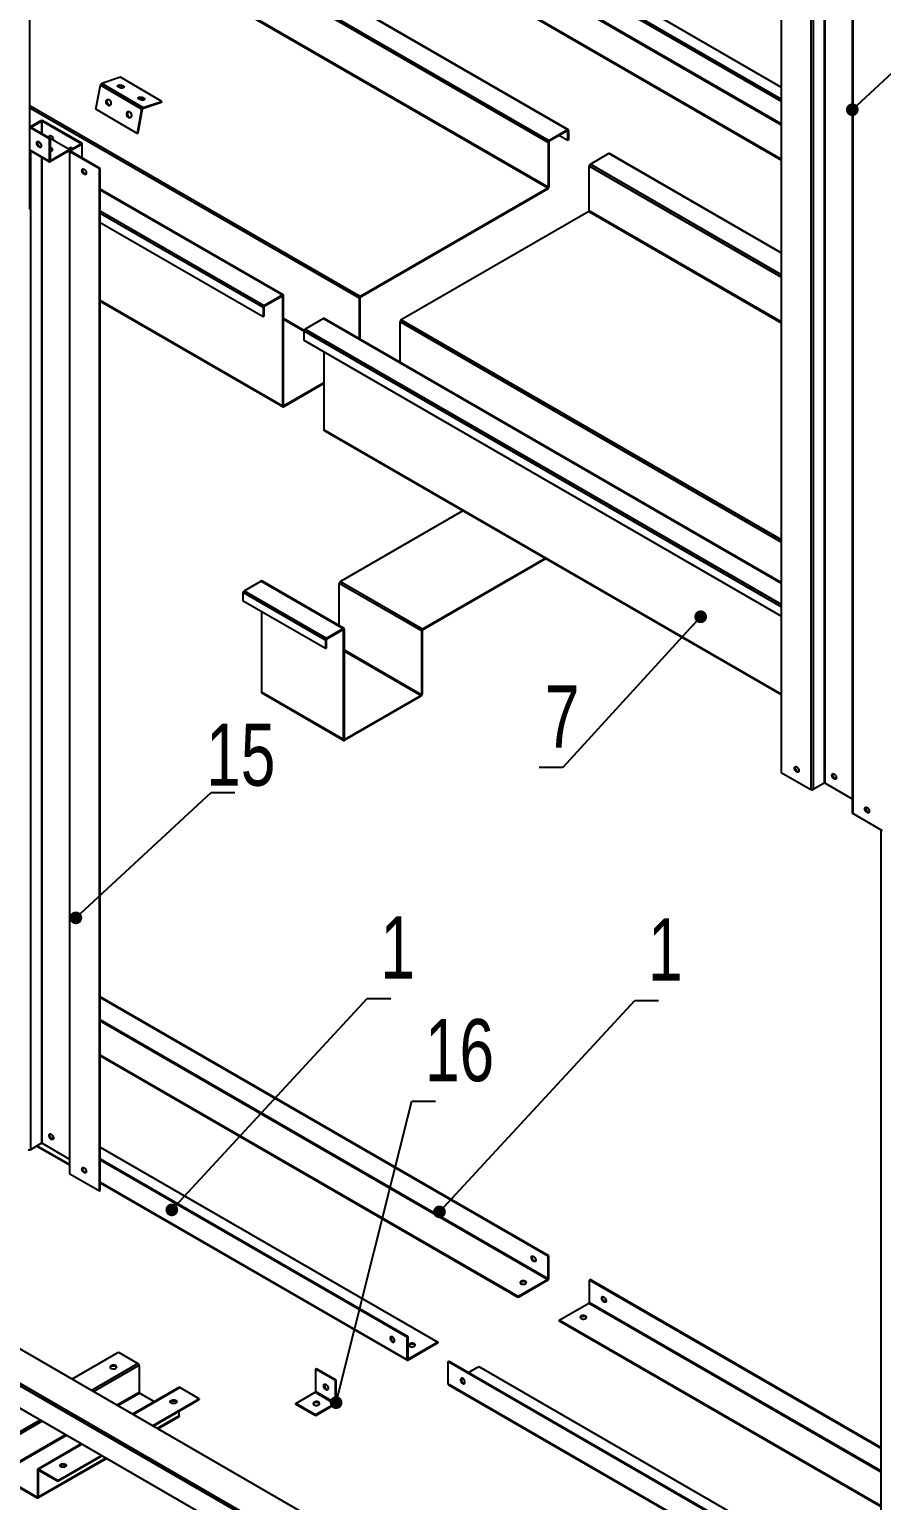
# Model space of a CAD drawing. Header units: millimetres. Extents: x 1982 to 4155, y 618 to 1642.
# Drawn here: x 2082.7 to 2133, y 708.3 to 795.1 of the extents above; entities that cross this region are included whole.
import ezdxf

# ---------------------------------------------------------------- set-up
doc = ezdxf.new("R2010")
doc.units = ezdxf.units.MM
doc.styles.add('SLDTEXTSTYLE0', font='TXT', dxfattribs={"width": 0.75})
doc.dimstyles.new('SLDDIMSTYLE0', dxfattribs={"dimscale": 1.5, "dimtxt": 2.116667, "dimasz": 1.5, "dimexe": 0, "dimexo": 0.0625, "dimgap": 0.529167, "dimtad": 1, "dimdec": 0, "dimlfac": 35, "dimrnd": 1e-09, "dimzin": 12, "dimdsep": 46, "dimtxsty": 'SLDTEXTSTYLE0', "dimcen": 0.09, "dimadec": 0, "dimazin": 3, "dimtfac": 1, "dimtdec": 0, "dimtofl": 0, "dimtmove": 0, "dimatfit": 3, "dimfxl": 1, "dimfrac": 2, "dimtolj": 1, "dimtzin": 12, "dimarcsym": 0})

msp = doc.modelspace()

# ---------------------------------------------------------------- linework, layer by layer
at = {"color": 7, "linetype": 'Continuous', "lineweight": 25}
for p, q in [((2082.716, 784.548), (2082.716, 844.844)), ((2127.08, 811.568), (2127.08, 751.273)), ((2128.831, 810.558), (2128.831, 750.262)), ((2128.966, 810.558), (2128.966, 750.262)), ((2129.619, 810.935), (2129.619, 750.639)), ((2129.663, 750.639), (2129.663, 810.935)), ((2131.272, 809.172), (2131.272, 748.876)), ((2131.3, 809.133), (2131.3, 748.837)), ((2114.511, 789.178), (2082.716, 807.533)), ((2114.463, 789.174), (2082.716, 807.5)), ((2082.716, 806.257), (2113.386, 788.552)), ((2113.318, 788.435), (2082.716, 806.101)), ((2113.318, 785.792), (2082.716, 803.458)), ((2082.716, 803.406), (2113.296, 785.753)), ((2127.08, 790.841), (2107.363, 802.223)), ((2127.08, 790.894), (2107.409, 802.25)), ((2107.454, 802.276), (2127.08, 790.946)), ((2107.5, 802.302), (2127.08, 790.999)), ((2109.273, 801.978), (2127.08, 791.698)), ((2107.341, 800.863), (2127.08, 789.468)), ((2127.08, 789.52), (2107.363, 800.902)), ((2127.08, 787.447), (2105.591, 799.853)), ((2127.08, 787.394), (2105.591, 799.8)), ((2086.624, 790.383), (2086.881, 791.81)), ((2089.305, 790.386), (2086.881, 791.81)), ((2088.077, 792.276), (2086.962, 791.916)), ((2089.387, 790.492), (2086.962, 791.916)), ((2090.502, 790.852), (2088.077, 792.276)), ((2082.716, 790.617), (2102.219, 779.358)), ((2089.376, 790.435), (2090.492, 790.796)), ((2089.387, 790.492), (2090.502, 790.852)), ((2090.502, 790.852), (2090.492, 790.796)), ((2102.151, 779.241), (2082.716, 790.46)), ((2089.048, 788.959), (2086.624, 790.383)), ((2089.305, 790.386), (2089.048, 788.959)), ((2089.35, 790.4), (2089.092, 788.973)), ((2089.35, 790.4), (2089.305, 790.386)), ((2089.376, 790.435), (2089.387, 790.492)), ((2082.716, 789.376), (2083.912, 788.685)), ((2082.716, 789.376), (2085.079, 788.012)), ((2082.716, 789.323), (2083.867, 788.659)), ((2082.746, 789.359), (2083.357, 789.712)), ((2082.791, 789.333), (2083.402, 789.685)), ((2083.402, 789.685), (2083.357, 789.712)), ((2083.402, 789.685), (2083.402, 788.98)), ((2083.447, 789.685), (2083.492, 789.712)), ((2085.736, 788.364), (2083.447, 789.685)), ((2083.447, 788.954), (2083.447, 789.685)), ((2085.781, 788.39), (2083.492, 789.712)), ((2089.048, 788.959), (2089.092, 788.973)), ((2114.463, 789.174), (2113.386, 788.552)), ((2114.463, 789.121), (2113.386, 788.5)), ((2114.463, 789.121), (2114.463, 789.174)), ((2114.463, 789.121), (2114.485, 789.108)), ((2114.485, 789.108), (2114.53, 789.134)), ((2114.485, 788.557), (2114.485, 789.108)), ((2114.53, 788.583), (2114.53, 789.134)), ((2082.716, 788.002), (2083.867, 787.338)), ((2083.867, 788.659), (2083.912, 788.685)), ((2083.867, 788.659), (2083.867, 787.338)), ((2083.912, 788.685), (2083.912, 787.364)), ((2085.079, 788.012), (2083.935, 787.351)), ((2085.079, 787.959), (2085.079, 788.012)), ((2085.736, 788.338), (2085.083, 787.962)), ((2085.781, 788.312), (2085.129, 787.935)), ((2085.736, 788.364), (2085.781, 788.39)), ((2085.736, 788.364), (2085.736, 788.338)), ((2085.736, 788.338), (2085.781, 788.312)), ((2085.781, 788.312), (2085.781, 787.533)), ((2085.809, 787.517), (2085.809, 788.351)), ((2113.364, 788.461), (2113.318, 788.435)), ((2113.318, 788.435), (2113.318, 785.792)), ((2113.364, 788.461), (2113.364, 785.818)), ((2113.386, 788.5), (2113.386, 788.552)), ((2113.985, 788.845), (2114.485, 788.557)), ((2114.53, 788.583), (2114.485, 788.557)), ((2082.716, 787.969), (2083.887, 787.294)), ((2082.75, 787.95), (2082.75, 729.013)), ((2083.402, 787.573), (2083.402, 729.39)), ((2083.447, 729.39), (2083.447, 787.548)), ((2083.912, 787.364), (2083.867, 787.338)), ((2083.935, 787.351), (2083.912, 787.364)), ((2085.079, 787.959), (2083.935, 787.299)), ((2083.935, 787.351), (2083.935, 787.299)), ((2085.055, 787.923), (2085.055, 727.627)), ((2085.129, 787.935), (2085.083, 787.962)), ((2085.129, 787.91), (2085.083, 787.883)), ((2086.834, 786.873), (2085.083, 787.883)), ((2085.083, 727.588), (2085.083, 787.883)), ((2085.129, 787.91), (2085.129, 787.935)), ((2086.879, 786.899), (2085.129, 787.91)), ((2115.81, 787.152), (2116.887, 787.774)), ((2115.81, 787.152), (2127.08, 780.647)), ((2127.08, 781.89), (2116.887, 787.774)), ((2127.08, 781.922), (2116.935, 787.779)), ((2086.834, 786.873), (2086.879, 786.899)), ((2086.834, 726.577), (2086.834, 786.873)), ((2086.879, 726.603), (2086.879, 786.899)), ((2115.743, 784.392), (2115.743, 787.035)), ((2127.08, 780.49), (2115.743, 787.035)), ((2097.676, 779.443), (2086.879, 785.676)), ((2086.879, 785.643), (2097.628, 779.438)), ((2102.219, 779.358), (2113.296, 785.753)), ((2102.219, 779.306), (2113.296, 785.7)), ((2113.296, 785.753), (2113.296, 785.7)), ((2113.318, 785.792), (2113.364, 785.818)), ((2082.671, 784.522), (2082.716, 784.548)), ((2086.879, 784.4), (2096.552, 778.816)), ((2096.484, 778.699), (2086.879, 784.244)), ((2096.484, 778.147), (2086.879, 783.692)), ((2115.72, 784.353), (2104.643, 777.959)), ((2115.72, 784.353), (2127.08, 777.795)), ((2127.08, 777.847), (2115.743, 784.392)), ((2096.552, 778.816), (2097.628, 779.438)), ((2096.552, 778.764), (2097.628, 779.385)), ((2097.628, 779.385), (2097.628, 779.438)), ((2097.628, 779.385), (2097.651, 779.373)), ((2097.651, 779.373), (2097.696, 779.399)), ((2097.651, 772.88), (2097.651, 779.373)), ((2097.696, 772.906), (2097.696, 779.399)), ((2102.219, 779.306), (2102.219, 779.358)), ((2097.651, 772.88), (2086.879, 779.098)), ((2086.879, 779.066), (2097.671, 772.836)), ((2096.529, 778.725), (2096.484, 778.699)), ((2096.484, 778.699), (2096.484, 778.147)), ((2096.529, 778.725), (2096.529, 778.174)), ((2096.552, 778.764), (2096.552, 778.816)), ((2102.196, 779.267), (2102.151, 779.241)), ((2102.151, 779.241), (2102.151, 776.859)), ((2102.196, 779.267), (2102.196, 776.833)), ((2096.484, 778.147), (2096.529, 778.174)), ((2098.918, 777.345), (2097.696, 778.05)), ((2097.696, 777.998), (2098.908, 777.298)), ((2100.053, 778.038), (2098.976, 777.417)), ((2100.053, 778.038), (2127.08, 762.436)), ((2127.08, 762.468), (2100.101, 778.043)), ((2104.575, 775.46), (2104.575, 777.841)), ((2127.08, 764.849), (2104.575, 777.841)), ((2104.643, 777.959), (2127.08, 765.006)), ((2098.908, 776.748), (2098.908, 777.299)), ((2127.08, 761.036), (2098.908, 777.299)), ((2127.08, 760.485), (2098.908, 776.748)), ((2098.976, 777.417), (2127.08, 761.193)), ((2100.075, 776.074), (2100.075, 771.481)), ((2100.075, 774.254), (2097.719, 772.893)), ((2100.075, 774.201), (2097.719, 772.841)), ((2097.696, 772.906), (2097.651, 772.88)), ((2097.719, 772.893), (2097.696, 772.906)), ((2097.719, 772.893), (2097.719, 772.841)), ((2127.08, 755.891), (2100.075, 771.481)), ((2100.095, 771.437), (2127.08, 755.858)), ((2108.287, 766.708), (2101.052, 762.531)), ((2105.901, 759.732), (2113.135, 763.909)), ((2105.901, 759.68), (2113.181, 763.882)), ((2096.371, 762.558), (2095.385, 761.989)), ((2095.385, 761.989), (2100.234, 759.19)), ((2096.371, 762.558), (2101.22, 759.759)), ((2101.267, 759.764), (2096.419, 762.563)), ((2105.833, 759.615), (2100.984, 762.414)), ((2100.984, 759.927), (2100.984, 762.414)), ((2101.052, 762.531), (2105.901, 759.732)), ((2100.166, 759.073), (2095.317, 761.872)), ((2095.317, 761.373), (2095.317, 761.872)), ((2100.166, 758.574), (2095.317, 761.373)), ((2096.393, 760.752), (2096.393, 756)), ((2100.234, 759.19), (2101.22, 759.759)), ((2100.234, 759.138), (2101.22, 759.707)), ((2101.22, 759.707), (2101.22, 759.759)), ((2101.22, 759.707), (2101.242, 759.694)), ((2101.242, 759.694), (2101.287, 759.72)), ((2101.242, 753.201), (2101.242, 759.694)), ((2101.287, 753.228), (2101.287, 759.72)), ((2105.878, 759.641), (2105.833, 759.615)), ((2105.833, 759.615), (2105.833, 755.852)), ((2105.878, 759.641), (2105.878, 755.878)), ((2105.901, 759.68), (2105.901, 759.732)), ((2100.211, 759.099), (2100.166, 759.073)), ((2100.166, 759.073), (2100.166, 758.574)), ((2100.166, 758.574), (2100.211, 758.6)), ((2100.211, 759.099), (2100.211, 758.6)), ((2100.234, 759.138), (2100.234, 759.19)), ((2105.833, 755.852), (2101.287, 758.476)), ((2101.287, 758.424), (2105.811, 755.813)), ((2101.242, 753.201), (2096.393, 756)), ((2096.413, 755.957), (2101.262, 753.157)), ((2105.833, 755.852), (2105.878, 755.878)), ((2105.811, 755.813), (2101.31, 753.215)), ((2105.811, 755.761), (2101.31, 753.162)), ((2105.811, 755.813), (2105.811, 755.761)), ((2101.287, 753.228), (2101.242, 753.201)), ((2101.31, 753.215), (2101.287, 753.228)), ((2101.31, 753.215), (2101.31, 753.162)), ((2127.08, 751.273), (2128.831, 750.262)), ((2129.619, 750.639), (2128.966, 750.262)), ((2129.663, 750.639), (2131.272, 749.71)), ((2133.05, 747.826), (2131.3, 748.837)), ((2132.952, 747.883), (2132.952, 694.314)), ((2113.364, 722.751), (2086.879, 738.04)), ((2113.318, 722.725), (2086.879, 737.988)), ((2113.318, 721.403), (2086.879, 736.666)), ((2086.879, 736.615), (2113.296, 721.365)), ((2111.545, 720.354), (2086.879, 734.594)), ((2111.545, 720.302), (2086.879, 734.541)), ((2106.803, 703.008), (2060.74, 729.6)), ((2083.402, 729.39), (2082.75, 729.013)), ((2083.127, 729.231), (2085.055, 728.117)), ((2083.155, 729.247), (2085.055, 728.15)), ((2083.447, 729.39), (2085.055, 728.461)), ((2086.879, 729.17), (2106.803, 717.669)), ((2104.984, 701.88), (2058.922, 728.472)), ((2058.989, 728.589), (2105.052, 701.998)), ((2086.879, 728.471), (2105.03, 717.993)), ((2086.879, 728.418), (2104.984, 717.967)), ((2085.083, 727.588), (2086.834, 726.577)), ((2104.984, 700.559), (2058.922, 727.15)), ((2086.834, 726.577), (2086.879, 726.603)), ((2086.879, 727.097), (2104.984, 716.645)), ((2086.879, 727.064), (2105.004, 716.601)), ((2113.364, 722.751), (2113.318, 722.725)), ((2113.318, 721.403), (2113.318, 722.725)), ((2113.364, 721.43), (2113.364, 722.751)), ((2113.296, 721.365), (2111.545, 720.354)), ((2113.296, 721.312), (2111.545, 720.302)), ((2113.296, 721.365), (2113.296, 721.312)), ((2113.318, 721.403), (2113.364, 721.43)), ((2115.788, 721.352), (2115.743, 721.325)), ((2115.743, 721.325), (2115.743, 720.004)), ((2132.952, 711.391), (2115.743, 721.325)), ((2132.952, 711.443), (2115.788, 721.352)), ((2111.545, 720.354), (2111.545, 720.302)), ((2113.97, 718.955), (2115.72, 719.965)), ((2115.72, 719.965), (2132.952, 710.018)), ((2132.952, 710.069), (2115.743, 720.004)), ((2132.952, 707.997), (2113.97, 718.955)), ((2113.97, 718.955), (2113.97, 718.902)), ((2132.952, 707.944), (2113.97, 718.902)), ((2104.984, 717.967), (2105.03, 717.993)), ((2104.984, 717.967), (2104.984, 716.645)), ((2105.03, 717.993), (2105.03, 716.671)), ((2085.202, 715.478), (2087.953, 717.067)), ((2087.953, 717.067), (2089.098, 716.406)), ((2106.803, 717.669), (2105.052, 716.658)), ((2106.803, 717.616), (2105.052, 716.606)), ((2106.803, 717.669), (2106.803, 717.616)), ((2086.346, 714.818), (2089.098, 716.406)), ((2089.165, 716.289), (2086.482, 714.739)), ((2089.165, 716.289), (2089.165, 714.696)), ((2099.635, 716.088), (2099.59, 716.062)), ((2099.59, 716.062), (2099.59, 714.74)), ((2100.755, 715.389), (2099.59, 716.062)), ((2100.8, 715.416), (2099.635, 716.088)), ((2105.03, 716.671), (2104.984, 716.645)), ((2105.052, 716.658), (2105.03, 716.671)), ((2105.052, 716.658), (2105.052, 716.606)), ((2107.409, 716.514), (2107.454, 716.541)), ((2107.409, 716.514), (2132.952, 701.769)), ((2107.409, 715.193), (2107.409, 716.514)), ((2107.454, 716.541), (2132.952, 701.821)), ((2108.621, 715.867), (2109.227, 716.217)), ((2109.227, 716.217), (2132.952, 702.521)), ((2100.8, 715.416), (2100.755, 715.389)), ((2100.755, 714.068), (2100.755, 715.389)), ((2100.8, 714.094), (2100.8, 715.416)), ((2107.409, 715.193), (2132.952, 700.447)), ((2107.429, 715.149), (2132.952, 700.415)), ((2089.165, 714.696), (2087.861, 713.943)), ((2087.906, 713.917), (2089.188, 714.657)), ((2091.519, 714.986), (2088.787, 713.409)), ((2088.815, 713.392), (2091.567, 714.981)), ((2090.069, 714.149), (2089.188, 714.657)), ((2089.959, 712.732), (2092.711, 714.32)), ((2090.005, 712.706), (2092.711, 714.268)), ((2092.711, 714.32), (2091.567, 714.981)), ((2092.711, 714.32), (2092.711, 714.268)), ((2098.423, 714.041), (2099.568, 714.702)), ((2099.568, 714.702), (2100.733, 714.029)), ((2100.755, 714.068), (2099.59, 714.74)), ((2091.544, 713.322), (2091.544, 713.594)), ((2099.588, 713.369), (2098.423, 714.041)), ((2098.423, 713.989), (2098.423, 714.041)), ((2099.588, 713.316), (2098.423, 713.989)), ((2100.733, 714.029), (2099.588, 713.369)), ((2100.733, 713.977), (2099.588, 713.316)), ((2099.588, 713.316), (2099.588, 713.369)), ((2100.733, 714.029), (2100.733, 713.977)), ((2100.755, 714.068), (2100.8, 714.094)), ((2080.764, 711.595), (2083.315, 713.068)), ((2083.451, 712.99), (2080.832, 711.478)), ((2091.544, 713.322), (2090.24, 712.57)), ((2090.268, 712.553), (2091.525, 713.278)), ((2084.831, 712.193), (2080.832, 709.885)), ((2080.854, 709.846), (2084.875, 712.168)), ((2085.756, 711.659), (2083.185, 710.175)), ((2083.233, 710.17), (2085.784, 711.643)), ((2083.191, 708.468), (2087.238, 710.804)), ((2087.21, 710.82), (2083.211, 708.511)), ((2084.377, 709.509), (2086.929, 710.982)), ((2084.377, 709.457), (2086.974, 710.956)), ((2083.211, 710.105), (2083.165, 710.131)), ((2083.165, 710.131), (2083.165, 708.538)), ((2083.211, 710.105), (2083.233, 710.117)), ((2083.211, 710.105), (2083.211, 708.511)), ((2083.233, 710.17), (2084.377, 709.509)), ((2083.233, 710.117), (2083.233, 710.17)), ((2083.233, 710.117), (2084.377, 709.457)), ((2080.854, 709.846), (2083.143, 708.525)), ((2080.854, 709.794), (2083.143, 708.472)), ((2084.377, 709.509), (2084.377, 709.457)), ((2083.165, 708.538), (2083.143, 708.525)), ((2083.143, 708.525), (2083.143, 708.472)), ((2083.165, 708.538), (2083.211, 708.511))]:
    msp.add_line(p, q, dxfattribs=at)
at = {"color": 7, "linetype": 'Continuous', "lineweight": 25, "flags": 128}
for points in [[(2088.226, 791.772), (2088.259, 791.748), (2088.278, 791.722), (2088.283, 791.697), (2088.272, 791.674), (2088.247, 791.656), (2088.209, 791.644), (2088.162, 791.639), (2088.109, 791.641), (2088.055, 791.65), (2088.004, 791.666), (2087.96, 791.686), (2087.927, 791.711), (2087.907, 791.737), (2087.903, 791.762), (2087.914, 791.784), (2087.939, 791.803), (2087.977, 791.815), (2088.024, 791.82), (2088.077, 791.818), (2088.131, 791.809), (2088.182, 791.793), (2088.226, 791.772)], [(2088.216, 791.716), (2088.249, 791.691), (2088.267, 791.669)], [(2087.502, 790.703), (2087.488, 790.658), (2087.464, 790.623), (2087.432, 790.602), (2087.395, 790.595), (2087.355, 790.603), (2087.316, 790.626), (2087.281, 790.661), (2087.254, 790.707), (2087.235, 790.758), (2087.227, 790.812), (2087.23, 790.863), (2087.244, 790.907), (2087.268, 790.942), (2087.3, 790.964), (2087.337, 790.971), (2087.377, 790.962), (2087.416, 790.94), (2087.451, 790.904), (2087.479, 790.859), (2087.497, 790.807), (2087.506, 790.754), (2087.502, 790.703)], [(2087.274, 790.877), (2087.271, 790.826), (2087.279, 790.772), (2087.298, 790.721), (2087.326, 790.675), (2087.361, 790.64), (2087.399, 790.617), (2087.439, 790.609), (2087.447, 790.609)], [(2089.438, 791.06), (2089.471, 791.036), (2089.491, 791.01), (2089.495, 790.985), (2089.484, 790.962), (2089.459, 790.944), (2089.421, 790.932), (2089.374, 790.927), (2089.321, 790.929), (2089.267, 790.938), (2089.216, 790.954), (2089.172, 790.975), (2089.139, 790.999), (2089.12, 791.025), (2089.115, 791.05), (2089.126, 791.072), (2089.151, 791.091), (2089.189, 791.103), (2089.236, 791.108), (2089.289, 791.106), (2089.343, 791.097), (2089.394, 791.081), (2089.438, 791.06)], [(2089.428, 791.004), (2089.461, 790.979), (2089.479, 790.957)], [(2088.715, 789.991), (2088.7, 789.946), (2088.676, 789.911), (2088.644, 789.89), (2088.607, 789.883), (2088.567, 789.891), (2088.528, 789.914), (2088.494, 789.949), (2088.466, 789.995), (2088.447, 790.046), (2088.439, 790.1), (2088.442, 790.151), (2088.456, 790.195), (2088.48, 790.23), (2088.512, 790.252), (2088.549, 790.259), (2088.589, 790.25), (2088.628, 790.228), (2088.663, 790.192), (2088.691, 790.147), (2088.709, 790.095), (2088.718, 790.042), (2088.715, 789.991)], [(2088.486, 790.165), (2088.483, 790.114), (2088.491, 790.06), (2088.51, 790.009), (2088.538, 789.964), (2088.573, 789.928), (2088.612, 789.905), (2088.651, 789.897), (2088.659, 789.897)], [(2083.124, 788.388), (2083.13, 788.429), (2083.146, 788.461), (2083.171, 788.48), (2083.204, 788.485), (2083.241, 788.476), (2083.28, 788.454), (2083.317, 788.42), (2083.35, 788.377), (2083.376, 788.328), (2083.392, 788.278), (2083.397, 788.23), (2083.392, 788.189), (2083.376, 788.158), (2083.35, 788.139), (2083.317, 788.133), (2083.28, 788.142), (2083.241, 788.165), (2083.204, 788.199), (2083.171, 788.242), (2083.146, 788.29), (2083.13, 788.34), (2083.124, 788.388)], [(2083.19, 788.485), (2083.175, 788.455), (2083.17, 788.414), (2083.175, 788.367), (2083.192, 788.317), (2083.217, 788.268), (2083.25, 788.225), (2083.287, 788.191), (2083.326, 788.168), (2083.363, 788.159), (2083.377, 788.16)], [(2083.859, 788.716), (2083.857, 788.76), (2083.865, 788.798), (2083.885, 788.826), (2083.913, 788.839), (2083.947, 788.839), (2083.985, 788.823)], [(2084.003, 788.09), (2083.959, 788.109), (2083.912, 788.12)], [(2083.912, 787.903), (2083.934, 787.907), (2083.982, 787.923), (2084.021, 787.945), (2084.048, 787.973), (2084.059, 788.004), (2084.055, 788.035), (2084.036, 788.065), (2084.003, 788.09)], [(2084.003, 788.038), (2083.959, 788.057), (2083.912, 788.067)], [(2084.054, 787.985), (2084.036, 788.013), (2084.003, 788.038)], [(2085.072, 788.016), (2085.069, 788.06), (2085.078, 788.098), (2085.097, 788.126), (2085.125, 788.14), (2085.16, 788.139), (2085.197, 788.124)], [(2085.087, 787.963), (2085.086, 787.965), (2085.079, 787.985)], [(2085.197, 788.124), (2085.235, 788.095), (2085.263, 788.065)], [(2085.925, 786.549), (2085.887, 786.578), (2085.852, 786.617), (2085.824, 786.663), (2085.805, 786.713), (2085.796, 786.761), (2085.799, 786.803), (2085.813, 786.837), (2085.837, 786.857), (2085.869, 786.864), (2085.906, 786.856), (2085.944, 786.834), (2085.981, 786.8), (2086.012, 786.756), (2086.036, 786.708), (2086.05, 786.658), (2086.053, 786.613), (2086.045, 786.574), (2086.025, 786.547), (2085.997, 786.533), (2085.963, 786.534), (2085.925, 786.549)], [(2086.036, 786.558), (2086.017, 786.558), (2085.98, 786.57), (2085.942, 786.596), (2085.906, 786.632), (2085.876, 786.677), (2085.854, 786.727), (2085.843, 786.775), (2085.843, 786.82), (2085.854, 786.856), (2085.859, 786.864)], [(2127.989, 751.597), (2128.027, 751.568), (2128.062, 751.529), (2128.09, 751.482), (2128.109, 751.433), (2128.118, 751.385), (2128.115, 751.342), (2128.101, 751.309), (2128.077, 751.288), (2128.045, 751.282), (2128.009, 751.29), (2127.97, 751.312), (2127.934, 751.346), (2127.902, 751.389), (2127.878, 751.438), (2127.864, 751.487), (2127.861, 751.533), (2127.87, 751.571), (2127.889, 751.599), (2127.917, 751.613), (2127.951, 751.612), (2127.989, 751.597)], [(2127.906, 751.548), (2127.912, 751.589), (2127.924, 751.614)], [(2128.1, 751.308), (2128.099, 751.308), (2128.064, 751.313), (2128.025, 751.331), (2127.988, 751.363), (2127.955, 751.404), (2127.928, 751.452), (2127.912, 751.501), (2127.906, 751.548)], [(2130.202, 750.879), (2130.164, 750.908), (2130.129, 750.947), (2130.101, 750.993), (2130.082, 751.043), (2130.073, 751.091), (2130.076, 751.134), (2130.09, 751.167), (2130.114, 751.188), (2130.146, 751.194), (2130.182, 751.186), (2130.221, 751.164), (2130.258, 751.13), (2130.289, 751.086), (2130.313, 751.038), (2130.327, 750.989), (2130.33, 750.943), (2130.322, 750.904), (2130.302, 750.877), (2130.274, 750.863), (2130.24, 750.864), (2130.202, 750.879)], [(2130.247, 750.905), (2130.209, 750.934), (2130.175, 750.973), (2130.146, 751.02), (2130.127, 751.069), (2130.119, 751.117), (2130.122, 751.16), (2130.136, 751.193), (2130.136, 751.194)], [(2130.313, 750.888), (2130.285, 750.89), (2130.247, 750.905)], [(2132.141, 749.2), (2132.179, 749.171), (2132.214, 749.132), (2132.242, 749.086), (2132.261, 749.036), (2132.27, 748.988), (2132.267, 748.946), (2132.253, 748.912), (2132.229, 748.891), (2132.197, 748.885), (2132.16, 748.893), (2132.122, 748.915), (2132.085, 748.949), (2132.054, 748.993), (2132.03, 749.041), (2132.016, 749.09), (2132.013, 749.136), (2132.021, 749.175), (2132.04, 749.202), (2132.069, 749.216), (2132.103, 749.215), (2132.141, 749.2)], [(2132.076, 749.217), (2132.071, 749.209), (2132.059, 749.173), (2132.059, 749.129), (2132.071, 749.08), (2132.092, 749.031), (2132.122, 748.986), (2132.158, 748.949), (2132.196, 748.923), (2132.234, 748.912), (2132.252, 748.911)], [(2083.985, 729.928), (2084.023, 729.899), (2084.058, 729.86), (2084.086, 729.813), (2084.105, 729.764), (2084.114, 729.716), (2084.111, 729.673), (2084.097, 729.64), (2084.073, 729.619), (2084.041, 729.613), (2084.004, 729.621), (2083.966, 729.643), (2083.929, 729.677), (2083.898, 729.72), (2083.874, 729.769), (2083.86, 729.818), (2083.857, 729.864), (2083.865, 729.902), (2083.885, 729.93), (2083.913, 729.944), (2083.947, 729.943), (2083.985, 729.928)], [(2084.096, 729.639), (2084.087, 729.639), (2084.05, 729.647), (2084.012, 729.669), (2083.975, 729.703), (2083.943, 729.747), (2083.919, 729.795), (2083.905, 729.844), (2083.902, 729.89), (2083.911, 729.929), (2083.92, 729.945)], [(2085.925, 727.951), (2085.963, 727.922), (2085.997, 727.883), (2086.025, 727.837), (2086.045, 727.787), (2086.053, 727.739), (2086.05, 727.696), (2086.036, 727.663), (2086.012, 727.642), (2085.981, 727.636), (2085.944, 727.644), (2085.906, 727.666), (2085.869, 727.7), (2085.837, 727.743), (2085.813, 727.792), (2085.799, 727.841), (2085.796, 727.887), (2085.805, 727.925), (2085.824, 727.953), (2085.852, 727.967), (2085.887, 727.966), (2085.925, 727.951)], [(2086.036, 727.662), (2086.017, 727.663), (2085.98, 727.674), (2085.942, 727.7), (2085.906, 727.737), (2085.876, 727.782), (2085.854, 727.831), (2085.843, 727.88), (2085.843, 727.924), (2085.854, 727.96), (2085.859, 727.968)], [(2112.455, 722.725), (2112.493, 722.696), (2112.527, 722.657), (2112.555, 722.611), (2112.574, 722.561), (2112.583, 722.513), (2112.58, 722.471), (2112.566, 722.437), (2112.542, 722.417), (2112.51, 722.41), (2112.474, 722.418), (2112.435, 722.44), (2112.399, 722.474), (2112.367, 722.518), (2112.343, 722.566), (2112.329, 722.616), (2112.326, 722.661), (2112.335, 722.7), (2112.354, 722.727), (2112.382, 722.741), (2112.417, 722.74), (2112.455, 722.725)], [(2112.565, 722.437), (2112.556, 722.436), (2112.519, 722.444), (2112.481, 722.466), (2112.444, 722.501), (2112.412, 722.544), (2112.388, 722.592), (2112.374, 722.642), (2112.372, 722.688), (2112.38, 722.726), (2112.389, 722.742)], [(2111.977, 721.102), (2112.009, 721.127), (2112.027, 721.157), (2112.029, 721.188), (2112.015, 721.219), (2111.987, 721.245), (2111.945, 721.266), (2111.896, 721.278), (2111.842, 721.282), (2111.788, 721.276), (2111.74, 721.261), (2111.702, 721.239), (2111.677, 721.211), (2111.666, 721.18), (2111.673, 721.149), (2111.694, 721.121), (2111.73, 721.097), (2111.776, 721.08), (2111.828, 721.072), (2111.882, 721.073), (2111.934, 721.084), (2111.977, 721.102)], [(2112.025, 721.15), (2112.015, 721.166), (2111.987, 721.193), (2111.945, 721.213), (2111.896, 721.226), (2111.842, 721.229), (2111.788, 721.223), (2111.74, 721.209), (2111.702, 721.186), (2111.677, 721.159), (2111.672, 721.15)], [(2116.606, 720.328), (2116.644, 720.3), (2116.679, 720.26), (2116.707, 720.214), (2116.726, 720.165), (2116.735, 720.116), (2116.732, 720.074), (2116.718, 720.041), (2116.694, 720.02), (2116.662, 720.013), (2116.625, 720.021), (2116.587, 720.043), (2116.55, 720.078), (2116.519, 720.121), (2116.495, 720.169), (2116.481, 720.219), (2116.478, 720.265), (2116.486, 720.303), (2116.506, 720.33), (2116.534, 720.344), (2116.568, 720.343), (2116.606, 720.328)], [(2116.717, 720.04), (2116.708, 720.039), (2116.671, 720.048), (2116.633, 720.07), (2116.596, 720.104), (2116.564, 720.147), (2116.54, 720.196), (2116.526, 720.245), (2116.523, 720.291), (2116.532, 720.329), (2116.541, 720.345)], [(2115.523, 719.055), (2115.555, 719.081), (2115.573, 719.11), (2115.575, 719.141), (2115.561, 719.172), (2115.532, 719.198), (2115.491, 719.219), (2115.441, 719.231), (2115.387, 719.235), (2115.334, 719.229), (2115.286, 719.214), (2115.248, 719.192), (2115.222, 719.164), (2115.212, 719.134), (2115.218, 719.102), (2115.24, 719.074), (2115.275, 719.05), (2115.321, 719.033), (2115.374, 719.025), (2115.428, 719.026), (2115.479, 719.037), (2115.523, 719.055)], [(2115.57, 719.103), (2115.561, 719.119), (2115.532, 719.146), (2115.491, 719.166), (2115.441, 719.179), (2115.387, 719.182), (2115.334, 719.176), (2115.286, 719.162), (2115.248, 719.14), (2115.222, 719.112), (2115.218, 719.103)], [(2104.121, 717.966), (2104.083, 717.982), (2104.048, 717.982), (2104.02, 717.969), (2104.001, 717.941), (2103.992, 717.903), (2103.995, 717.857), (2104.009, 717.808), (2104.033, 717.759), (2104.065, 717.716), (2104.102, 717.682), (2104.14, 717.66), (2104.177, 717.651), (2104.208, 717.658), (2104.232, 717.679), (2104.246, 717.712), (2104.249, 717.755), (2104.241, 717.803), (2104.221, 717.852), (2104.193, 717.899), (2104.159, 717.938), (2104.121, 717.966)], [(2104.055, 717.984), (2104.046, 717.967), (2104.038, 717.929), (2104.041, 717.883), (2104.055, 717.834), (2104.079, 717.785), (2104.11, 717.742), (2104.147, 717.708), (2104.185, 717.686), (2104.222, 717.678), (2104.232, 717.678)], [(2105.159, 717.568), (2105.126, 717.543), (2105.109, 717.513), (2105.107, 717.482), (2105.121, 717.452), (2105.149, 717.425), (2105.191, 717.405), (2105.24, 717.392), (2105.294, 717.389), (2105.348, 717.395), (2105.396, 717.409), (2105.434, 717.432), (2105.459, 717.459), (2105.47, 717.49), (2105.463, 717.521), (2105.442, 717.55), (2105.406, 717.574), (2105.36, 717.59), (2105.308, 717.598), (2105.254, 717.597), (2105.202, 717.587), (2105.159, 717.568)], [(2105.159, 717.516), (2105.126, 717.491), (2105.111, 717.468)], [(2105.464, 717.468), (2105.463, 717.469), (2105.442, 717.497), (2105.406, 717.521), (2105.36, 717.538), (2105.308, 717.546), (2105.254, 717.545), (2105.202, 717.534), (2105.159, 717.516)], [(2087.789, 716.112), (2087.822, 716.138), (2087.842, 716.168), (2087.846, 716.2), (2087.834, 716.232), (2087.807, 716.26), (2087.768, 716.283), (2087.719, 716.298), (2087.664, 716.305), (2087.609, 716.303), (2087.556, 716.292), (2087.511, 716.272), (2087.478, 716.247), (2087.458, 716.216), (2087.454, 716.184), (2087.466, 716.153), (2087.493, 716.124), (2087.533, 716.102), (2087.582, 716.086), (2087.636, 716.079), (2087.692, 716.081), (2087.744, 716.093), (2087.789, 716.112)], [(2087.841, 716.166), (2087.834, 716.179), (2087.807, 716.208), (2087.768, 716.23), (2087.719, 716.246), (2087.664, 716.253), (2087.609, 716.25), (2087.556, 716.239), (2087.511, 716.22), (2087.478, 716.194), (2087.459, 716.166)], [(2100.06, 715.091), (2100.065, 715.132), (2100.081, 715.164), (2100.107, 715.183), (2100.139, 715.188), (2100.177, 715.179), (2100.216, 715.157), (2100.253, 715.123), (2100.285, 715.08), (2100.311, 715.031), (2100.327, 714.981), (2100.332, 714.933), (2100.327, 714.892), (2100.311, 714.861), (2100.285, 714.842), (2100.253, 714.836), (2100.216, 714.845), (2100.177, 714.867), (2100.139, 714.902), (2100.107, 714.945), (2100.081, 714.993), (2100.065, 715.043), (2100.06, 715.091)], [(2100.125, 715.188), (2100.111, 715.158), (2100.105, 715.117), (2100.111, 715.07), (2100.127, 715.019), (2100.152, 714.971), (2100.185, 714.928), (2100.222, 714.894), (2100.261, 714.871), (2100.298, 714.862), (2100.313, 714.863)], [(2108.273, 715.517), (2108.235, 715.533), (2108.2, 715.533), (2108.172, 715.519), (2108.153, 715.492), (2108.144, 715.454), (2108.147, 715.408), (2108.161, 715.359), (2108.185, 715.31), (2108.217, 715.267), (2108.253, 715.232), (2108.292, 715.21), (2108.328, 715.202), (2108.36, 715.209), (2108.384, 715.23), (2108.398, 715.263), (2108.401, 715.305), (2108.392, 715.354), (2108.373, 715.403), (2108.345, 715.449), (2108.31, 715.489), (2108.273, 715.517)], [(2108.207, 715.534), (2108.198, 715.518), (2108.19, 715.48), (2108.192, 715.434), (2108.206, 715.385), (2108.23, 715.336), (2108.262, 715.293), (2108.299, 715.259), (2108.337, 715.237), (2108.374, 715.228), (2108.383, 715.229)], [(2091.059, 714.225), (2091.103, 714.244), (2091.155, 714.255), (2091.21, 714.257), (2091.264, 714.25), (2091.312, 714.235), (2091.351, 714.213), (2091.378, 714.185), (2091.39, 714.153), (2091.386, 714.122), (2091.366, 714.092), (2091.333, 714.066), (2091.289, 714.047), (2091.237, 714.036), (2091.182, 714.033), (2091.128, 714.04), (2091.079, 714.056), (2091.04, 714.078), (2091.014, 714.106), (2091.002, 714.137), (2091.006, 714.169), (2091.025, 714.199), (2091.059, 714.225)], [(2091.007, 714.119), (2091.025, 714.147), (2091.059, 714.172)], [(2091.059, 714.172), (2091.103, 714.191), (2091.155, 714.202), (2091.21, 714.205), (2091.264, 714.198), (2091.312, 714.183), (2091.351, 714.16), (2091.378, 714.132), (2091.385, 714.119)], [(2099.499, 713.962), (2099.543, 713.943), (2099.594, 713.932), (2099.649, 713.93), (2099.703, 713.937), (2099.751, 713.952), (2099.79, 713.974), (2099.816, 714.002), (2099.828, 714.033), (2099.824, 714.065), (2099.805, 714.094), (2099.772, 714.12), (2099.728, 714.139), (2099.676, 714.15), (2099.622, 714.152), (2099.568, 714.145), (2099.52, 714.13), (2099.481, 714.108), (2099.455, 714.08), (2099.443, 714.049), (2099.447, 714.017), (2099.466, 713.988), (2099.499, 713.962)], [(2099.823, 714.015), (2099.805, 714.042), (2099.772, 714.067), (2099.728, 714.086), (2099.676, 714.097), (2099.622, 714.1), (2099.568, 714.093), (2099.52, 714.078), (2099.481, 714.055), (2099.455, 714.028), (2099.448, 714.015)], [(2091.544, 713.322), (2091.543, 713.308), (2091.539, 713.295), (2091.533, 713.285), (2091.525, 713.278), (2091.525, 713.278)], [(2084.552, 710.458), (2084.595, 710.477), (2084.647, 710.487), (2084.701, 710.489), (2084.753, 710.48), (2084.799, 710.464), (2084.835, 710.44), (2084.856, 710.411), (2084.862, 710.38), (2084.852, 710.349), (2084.827, 710.322), (2084.789, 710.299), (2084.741, 710.285), (2084.687, 710.279), (2084.633, 710.282), (2084.583, 710.295), (2084.542, 710.315), (2084.513, 710.342), (2084.499, 710.372), (2084.501, 710.404), (2084.519, 710.433), (2084.552, 710.458)], [(2084.504, 710.358), (2084.519, 710.381), (2084.552, 710.406)], [(2084.552, 710.406), (2084.595, 710.425), (2084.647, 710.435), (2084.701, 710.436), (2084.753, 710.428), (2084.799, 710.411), (2084.835, 710.387), (2084.856, 710.359), (2084.857, 710.358)]]:
    msp.add_lwpolyline(points, dxfattribs=at)
at = {"color": 7, "linetype": 'Continuous', "lineweight": 25}
for centre, radius, start, end in [((2087.021, 791.787), 0.142, 114.44413, 170.52397), ((2088.046, 791.442), 0.322, 58.21048, 115.19614), ((2087.406, 790.861), 0.133, 125.0198, 173.24523), ((2089.258, 790.73), 0.322, 58.2106, 115.19602), ((2083.425, 789.581), 0.147, 62.61013, 117.38987), ((2088.618, 790.149), 0.133, 125.02241, 173.24262), ((2089.445, 790.363), 0.142, 114.44479, 170.52331), ((2089.396, 790.393), 0.0468, 114.43775, 170.52987), ((2083.425, 789.642), 0.0485, 62.60833, 117.39167), ((2114.489, 789.141), 0.0419, 350.78613, 129.20312), ((2114.471, 789.11), 0.0138, 350.78619, 129.19502), ((2084.074, 788.764), 0.172, 153.49388, 209.80283), ((2083.85, 788.598), 0.263, 353.963, 58.93667), ((2085.282, 788.065), 0.168, 153.18442, 206.77927), ((2085.731, 788.351), 0.0138, 290.77981, 69.22019), ((2085.766, 788.351), 0.0419, 290.78381, 69.21619), ((2113.465, 788.428), 0.147, 122.60563, 177.39437), ((2113.412, 788.459), 0.0485, 122.60924, 177.39344), ((2083.908, 787.331), 0.0419, 170.78376, 309.20549), ((2083.926, 787.362), 0.0138, 170.79102, 309.20224), ((2085.098, 787.923), 0.0419, 110.78431, 249.21701), ((2085.134, 787.923), 0.0138, 110.78459, 249.21541), ((2115.89, 787.028), 0.147, 122.60563, 177.39437), ((2116.915, 787.735), 0.0482, 65.69432, 125.61731), ((2113.217, 785.825), 0.147, 302.60481, 357.39519), ((2113.27, 785.794), 0.0485, 302.60518, 357.39482), ((2115.694, 784.394), 0.0485, 302.60518, 357.39482), ((2097.655, 779.405), 0.0419, 350.78708, 129.20151), ((2097.637, 779.375), 0.0138, 350.78955, 129.1997), ((2102.298, 779.234), 0.147, 122.60563, 177.39437), ((2102.245, 779.265), 0.0485, 122.60444, 177.39556), ((2096.631, 778.692), 0.147, 122.60642, 177.3938), ((2096.578, 778.723), 0.0485, 122.60817, 177.39183), ((2100.081, 777.999), 0.0482, 65.69014, 125.61706), ((2104.723, 777.835), 0.147, 122.60563, 177.39437), ((2099.056, 777.293), 0.147, 122.60642, 177.3938), ((2097.692, 772.873), 0.0419, 170.78635, 309.20289), ((2097.71, 772.904), 0.0138, 170.78685, 309.2044), ((2100.12, 771.474), 0.0455, 172.34776, 236.34067), ((2095.464, 761.865), 0.147, 122.60536, 177.39457), ((2096.399, 762.519), 0.0482, 65.69213, 125.6183), ((2101.131, 762.407), 0.147, 122.60542, 177.39447), ((2101.246, 759.727), 0.0419, 350.78571, 129.20374), ((2101.228, 759.696), 0.0138, 350.78725, 129.20325), ((2105.98, 759.608), 0.147, 122.60542, 177.39447), ((2105.927, 759.639), 0.0485, 122.60635, 177.39264), ((2100.313, 759.066), 0.147, 122.60536, 177.39457), ((2100.26, 759.097), 0.0485, 122.60561, 177.39397), ((2096.443, 755.996), 0.0497, 175.35071, 233.33597), ((2105.731, 755.885), 0.147, 302.6053, 357.39514), ((2105.785, 755.854), 0.0485, 302.60726, 357.39341), ((2101.283, 753.195), 0.0419, 170.78515, 309.20343), ((2101.301, 753.225), 0.0138, 170.78553, 309.20171), ((2128.899, 750.393), 0.147, 242.60867, 297.39133), ((2129.641, 750.596), 0.0485, 62.60346, 117.39119), ((2131.32, 748.881), 0.0482, 185.70045, 245.62252), ((2082.682, 729.144), 0.147, 242.60932, 297.39024), ((2083.425, 729.347), 0.0485, 62.60833, 117.39167), ((2085.103, 727.632), 0.0482, 185.6935, 245.62681), ((2113.217, 721.436), 0.147, 302.60399, 357.39601), ((2113.27, 721.406), 0.0485, 302.60322, 357.39678), ((2115.694, 720.006), 0.0485, 302.60322, 357.39678), ((2089.018, 716.282), 0.147, 2.60431, 57.39525), ((2105.026, 716.638), 0.0419, 170.78361, 309.20431), ((2105.044, 716.669), 0.0138, 170.78339, 309.20586), ((2107.456, 715.188), 0.0473, 173.70168, 234.98449), ((2089.214, 714.698), 0.0485, 182.61698, 237.379), ((2091.539, 714.942), 0.0482, 54.37763, 114.30972), ((2099.542, 714.743), 0.0485, 302.61187, 357.38813), ((2100.653, 714.101), 0.147, 302.60727, 357.39273), ((2100.706, 714.07), 0.0485, 302.61187, 357.38813), ((2083.206, 710.138), 0.0419, 50.79451, 189.21624), ((2083.224, 710.107), 0.0138, 50.78542, 189.22132), ((2083.152, 708.535), 0.0138, 230.82695, 9.19585), ((2083.169, 708.505), 0.0419, 230.79678, 9.21397)]:
    msp.add_arc(centre, radius, start, end, dxfattribs=at)

# ---------------------------------------------------------------- texts
at = {"style": 'SLDTEXTSTYLE0', "width": 0.75}
for s, height, p in [('7', 3.665, (2113.127, 752.735)), ('15', 3.6648, (2093.129, 750.484)), ('1', 3.665, (2103.409, 739.11)), ('1', 3.665, (2119.209, 738.993)), ('16', 3.6648, (2106.042, 733.054))]:
    msp.add_text(s, height=height, dxfattribs=at).set_placement(p)

# ---------------------------------------------------------------- leaders
for points in [[(2131.272, 790.361), (2146.653, 804.62), (2148.052, 804.62)], [(2122.32, 760.45), (2114.192, 751.563), (2112.794, 751.563)], [(2085.436, 742.689), (2093.422, 750.091), (2094.82, 750.091)], [(2091.102, 725.463), (2102.641, 737.938), (2104.039, 737.938)], [(2106.902, 725.346), (2118.441, 737.821), (2119.84, 737.821)], [(2100.8, 714.094), (2105.274, 731.882), (2106.672, 731.882)]]:
    msp.add_leader(points, dimstyle='SLDDIMSTYLE0', override={"dimasz": 0.5, "dimldrblk": 'DOT'})

doc.saveas('drawing.dxf')
